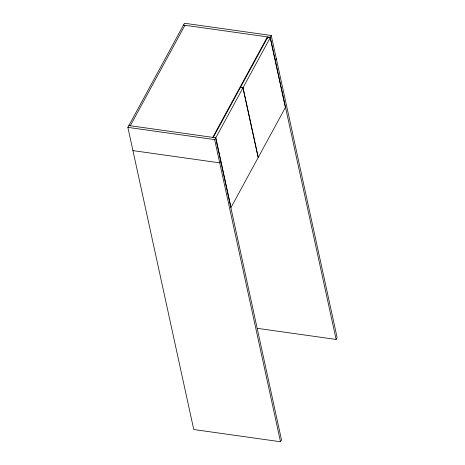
<?xml version="1.0" encoding="UTF-8"?>
<svg xmlns="http://www.w3.org/2000/svg" width="465" height="465" viewBox="0 0 465 465"><rect width="100%" height="100%" fill="white"/><g stroke="black" fill="none" stroke-linecap="round" stroke-linejoin="round"><path stroke-width="0.7" d="M280.523 441.75L214.644 139.605L215.638 137.785L281.511 439.931L280.523 441.75L193.748 429.515L127.869 127.369L184.477 23.25L271.252 35.485L337.131 337.631L336.137 339.45L257.255 328.331M130.31 125.753L184.931 25.279M212.743 137.378L267.369 36.898L267.66 38.258M213.266 137.454L240.411 87.525L242.939 87.885L258.145 157.606L231 207.535L215.801 137.809L242.939 87.885M336.137 339.45L270.258 37.31L271.252 35.485M243.056 87.676L270.194 37.746L267.666 37.392L240.521 87.315L243.056 87.676L258.255 157.403L285.4 107.473L270.194 37.746M220.701 161.024L219.713 162.849L132.938 150.614M275.327 60.549L276.32 58.73M183.489 25.069L270.258 37.31M128.863 125.55L215.801 137.809M127.869 127.369L214.644 139.605"/></g></svg>
